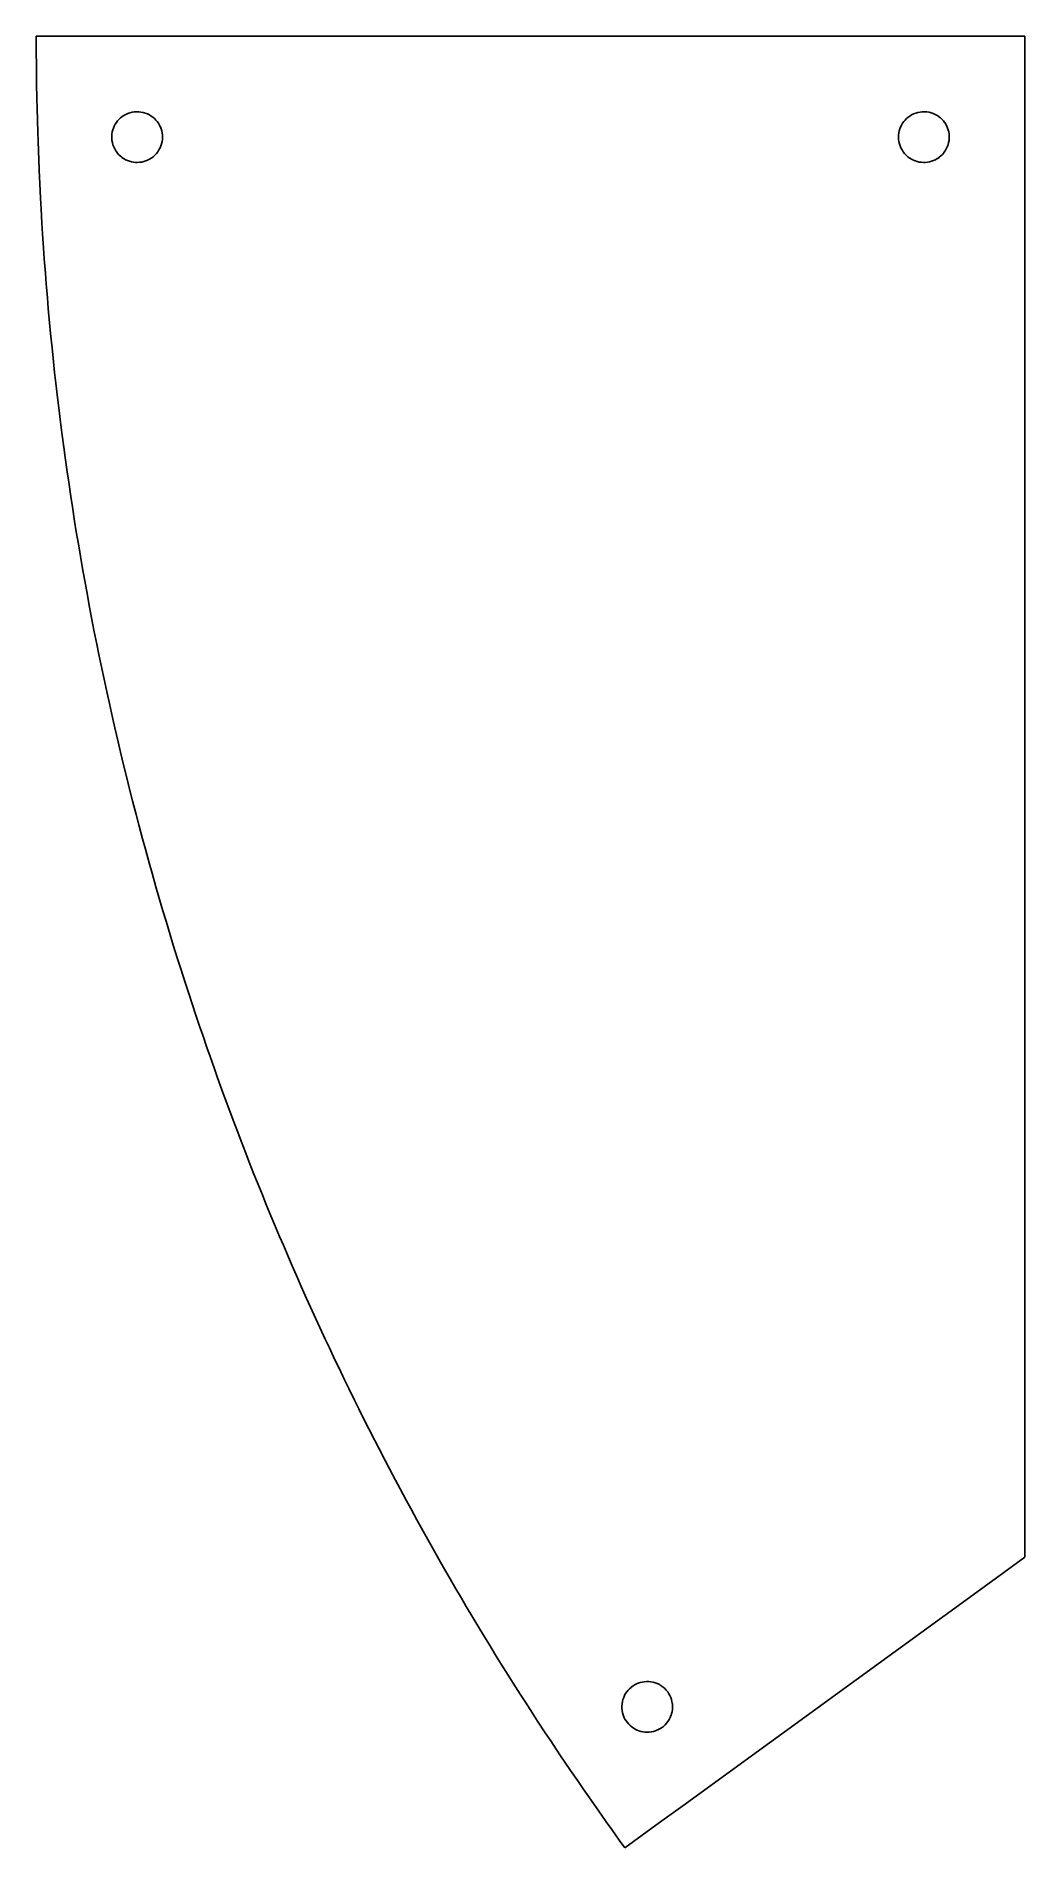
# Model space of a CAD drawing. Header units: millimetres. Extents: x -390 to -195, y 243 to 600.
import ezdxf

# ---------------------------------------------------------------- set-up
doc = ezdxf.new("R2010")
doc.units = ezdxf.units.MM
doc.layers.add('Mesh_cs002', color=7, linetype='CONTINUOUS')

msp = doc.modelspace()

# ---------------------------------------------------------------- linework, layer by layer
at = {"layer": 'Mesh_cs002'}
for p, q in [((-389.997, 598.868, 5.1), (-390, 600.148, 5.1)), ((-390, 600.148, 5.1), (-381.557, 600.148, 5.1)), ((-389.988, 596.368, 5.1), (-389.997, 598.868, 5.1)), ((-381.557, 600.148, 5.1), (-375.89, 600.148, 5.1)), ((-375.89, 600.148, 5.1), (-352.909, 600.148, 5.1)), ((-352.909, 600.148, 5.1), (-336.682, 600.148, 5.1)), ((-336.682, 600.148, 5.1), (-293.61, 600.148, 5.1)), ((-293.61, 600.148, 5.1), (-209.11, 600.148, 5.1)), ((-209.11, 600.148, 5.1), (-203.443, 600.148, 5.1)), ((-203.443, 600.148, 5.1), (-195, 600.148, 5.1)), ((-195, 600.148, 5.1), (-195, 591.705, 5.1)), ((-389.978, 595.088, 5.1), (-389.988, 596.368, 5.1)), ((-389.952, 592.585, 5.1), (-389.978, 595.088, 5.1)), ((-389.926, 590.699, 5.1), (-389.952, 592.585, 5.1)), ((-389.87, 587.935, 5.1), (-389.926, 590.699, 5.1)), ((-195, 591.705, 5.1), (-195, 580.915, 5.1)), ((-389.83, 585.799, 5.1), (-389.87, 587.935, 5.1)), ((-389.774, 583.664, 5.1), (-389.83, 585.799, 5.1)), ((-389.703, 581.145, 5.1), (-389.774, 583.664, 5.1)), ((-374.416, 582.772, 5.1), (-374.607, 582.413, 5.1)), ((-374.196, 583.115, 5.1), (-374.416, 582.772, 5.1)), ((-373.949, 583.439, 5.1), (-374.196, 583.115, 5.1)), ((-373.675, 583.744, 5.1), (-373.949, 583.439, 5.1)), ((-373.376, 584.025, 5.1), (-373.675, 583.744, 5.1)), ((-373.055, 584.281, 5.1), (-373.376, 584.025, 5.1)), ((-372.722, 584.506, 5.1), (-373.055, 584.281, 5.1)), ((-372.339, 584.719, 5.1), (-372.722, 584.506, 5.1)), ((-371.94, 584.897, 5.1), (-372.339, 584.719, 5.1)), ((-371.525, 585.041, 5.1), (-371.94, 584.897, 5.1)), ((-371.099, 585.147, 5.1), (-371.525, 585.041, 5.1)), ((-370.664, 585.216, 5.1), (-371.099, 585.147, 5.1)), ((-370.224, 585.247, 5.1), (-370.664, 585.216, 5.1)), ((-369.782, 585.238, 5.1), (-370.224, 585.247, 5.1)), ((-369.341, 585.19, 5.1), (-369.782, 585.238, 5.1)), ((-368.906, 585.104, 5.1), (-369.341, 585.19, 5.1)), ((-368.479, 584.978, 5.1), (-368.906, 585.104, 5.1)), ((-368.064, 584.815, 5.1), (-368.479, 584.978, 5.1)), ((-367.675, 584.62, 5.1), (-368.064, 584.815, 5.1)), ((-367.657, 584.611, 5.1), (-367.675, 584.62, 5.1)), ((-367.322, 584.406, 5.1), (-367.657, 584.611, 5.1)), ((-367.314, 584.4, 5.1), (-367.322, 584.406, 5.1)), ((-366.989, 584.162, 5.1), (-367.314, 584.4, 5.1)), ((-366.683, 583.898, 5.1), (-366.989, 584.162, 5.1)), ((-366.405, 583.617, 5.1), (-366.683, 583.898, 5.1)), ((-366.399, 583.609, 5.1), (-366.405, 583.617, 5.1)), ((-366.145, 583.307, 5.1), (-366.399, 583.609, 5.1)), ((-366.139, 583.298, 5.1), (-366.145, 583.307, 5.1)), ((-365.909, 582.976, 5.1), (-366.139, 583.298, 5.1)), ((-365.904, 582.967, 5.1), (-365.909, 582.976, 5.1)), ((-365.702, 582.626, 5.1), (-365.904, 582.967, 5.1)), ((-365.697, 582.617, 5.1), (-365.702, 582.626, 5.1)), ((-365.522, 582.26, 5.1), (-365.697, 582.617, 5.1)), ((-219.478, 582.26, 5.1), (-219.303, 582.617, 5.1)), ((-219.303, 582.617, 5.1), (-219.299, 582.626, 5.1)), ((-219.299, 582.626, 5.1), (-219.096, 582.967, 5.1)), ((-219.096, 582.967, 5.1), (-219.091, 582.976, 5.1)), ((-219.091, 582.976, 5.1), (-218.861, 583.298, 5.1)), ((-218.861, 583.298, 5.1), (-218.855, 583.307, 5.1)), ((-218.855, 583.307, 5.1), (-218.601, 583.609, 5.1)), ((-218.601, 583.609, 5.1), (-218.595, 583.617, 5.1)), ((-218.595, 583.617, 5.1), (-218.317, 583.898, 5.1)), ((-218.317, 583.898, 5.1), (-218.31, 583.905, 5.1)), ((-218.31, 583.905, 5.1), (-218.011, 584.162, 5.1)), ((-218.011, 584.162, 5.1), (-218.004, 584.168, 5.1)), ((-218.004, 584.168, 5.1), (-217.686, 584.4, 5.1)), ((-217.686, 584.4, 5.1), (-217.678, 584.406, 5.1)), ((-217.678, 584.406, 5.1), (-217.343, 584.611, 5.1)), ((-217.343, 584.611, 5.1), (-217.334, 584.616, 5.1)), ((-217.334, 584.616, 5.1), (-217.325, 584.62, 5.1)), ((-217.325, 584.62, 5.1), (-216.936, 584.815, 5.1)), ((-216.936, 584.815, 5.1), (-216.925, 584.819, 5.1)), ((-216.925, 584.819, 5.1), (-216.521, 584.978, 5.1)), ((-216.521, 584.978, 5.1), (-216.51, 584.981, 5.1)), ((-216.51, 584.981, 5.1), (-216.094, 585.104, 5.1)), ((-216.094, 585.104, 5.1), (-216.083, 585.106, 5.1)), ((-216.083, 585.106, 5.1), (-215.659, 585.19, 5.1)), ((-215.659, 585.19, 5.1), (-215.648, 585.192, 5.1)), ((-215.648, 585.192, 5.1), (-215.218, 585.238, 5.1)), ((-215.218, 585.238, 5.1), (-215.207, 585.238, 5.1)), ((-215.207, 585.238, 5.1), (-214.776, 585.247, 5.1)), ((-214.776, 585.247, 5.1), (-214.765, 585.246, 5.1)), ((-214.765, 585.246, 5.1), (-214.336, 585.216, 5.1)), ((-214.336, 585.216, 5.1), (-214.325, 585.215, 5.1)), ((-214.325, 585.215, 5.1), (-213.901, 585.147, 5.1)), ((-213.901, 585.147, 5.1), (-213.89, 585.145, 5.1)), ((-213.89, 585.145, 5.1), (-213.475, 585.041, 5.1)), ((-213.475, 585.041, 5.1), (-213.464, 585.037, 5.1)), ((-213.464, 585.037, 5.1), (-213.06, 584.897, 5.1)), ((-213.06, 584.897, 5.1), (-213.05, 584.893, 5.1)), ((-213.05, 584.893, 5.1), (-212.661, 584.719, 5.1)), ((-212.661, 584.719, 5.1), (-212.651, 584.714, 5.1)), ((-212.651, 584.714, 5.1), (-212.278, 584.506, 5.1)), ((-212.278, 584.506, 5.1), (-211.945, 584.281, 5.1)), ((-211.945, 584.281, 5.1), (-211.936, 584.275, 5.1)), ((-211.936, 584.275, 5.1), (-211.624, 584.025, 5.1)), ((-211.624, 584.025, 5.1), (-211.615, 584.018, 5.1)), ((-211.615, 584.018, 5.1), (-211.325, 583.744, 5.1)), ((-211.325, 583.744, 5.1), (-211.317, 583.736, 5.1)), ((-211.317, 583.736, 5.1), (-211.051, 583.439, 5.1)), ((-211.051, 583.439, 5.1), (-211.044, 583.432, 5.1)), ((-211.044, 583.432, 5.1), (-210.804, 583.115, 5.1)), ((-210.804, 583.115, 5.1), (-210.798, 583.107, 5.1)), ((-210.798, 583.107, 5.1), (-210.584, 582.772, 5.1)), ((-210.584, 582.772, 5.1), (-210.578, 582.763, 5.1)), ((-210.578, 582.763, 5.1), (-210.393, 582.413, 5.1)), ((-389.649, 579.571, 5.1), (-389.703, 581.145, 5.1)), ((-389.575, 577.437, 5.1), (-389.649, 579.571, 5.1)), ((-375.095, 580.463, 5.1), (-375.096, 580.061, 5.1)), ((-375.096, 580.061, 5.1), (-375.096, 580.05, 5.1)), ((-375.096, 580.05, 5.1), (-375.06, 579.617, 5.1)), ((-375.063, 580.855, 5.1), (-375.095, 580.463, 5.1)), ((-375.062, 580.865, 5.1), (-375.063, 580.855, 5.1)), ((-374.996, 581.264, 5.1), (-375.062, 580.865, 5.1)), ((-375.06, 579.617, 5.1), (-375.059, 579.607, 5.1)), ((-375.059, 579.607, 5.1), (-374.984, 579.179, 5.1)), ((-374.897, 581.656, 5.1), (-374.996, 581.264, 5.1)), ((-374.984, 579.179, 5.1), (-374.982, 579.169, 5.1)), ((-374.982, 579.169, 5.1), (-374.979, 579.159, 5.1)), ((-374.979, 579.159, 5.1), (-374.867, 578.74, 5.1)), ((-374.772, 582.03, 5.1), (-374.897, 581.656, 5.1)), ((-374.768, 582.04, 5.1), (-374.772, 582.03, 5.1)), ((-374.612, 582.404, 5.1), (-374.768, 582.04, 5.1)), ((-374.607, 582.413, 5.1), (-374.612, 582.404, 5.1)), ((-365.519, 582.25, 5.1), (-365.522, 582.26, 5.1)), ((-365.374, 581.88, 5.1), (-365.519, 582.25, 5.1)), ((-365.371, 581.87, 5.1), (-365.374, 581.88, 5.1)), ((-365.256, 581.488, 5.1), (-365.371, 581.87, 5.1)), ((-365.276, 578.934, 5.1), (-365.181, 579.352, 5.1)), ((-365.254, 581.478, 5.1), (-365.256, 581.488, 5.1)), ((-365.171, 581.087, 5.1), (-365.254, 581.478, 5.1)), ((-365.181, 579.352, 5.1), (-365.179, 579.362, 5.1)), ((-365.179, 579.362, 5.1), (-365.122, 579.784, 5.1)), ((-365.169, 581.076, 5.1), (-365.171, 581.087, 5.1)), ((-365.117, 580.66, 5.1), (-365.169, 581.076, 5.1)), ((-365.122, 579.784, 5.1), (-365.121, 579.795, 5.1)), ((-365.121, 579.795, 5.1), (-365.105, 580.019, 5.1)), ((-365.117, 580.649, 5.1), (-365.117, 580.66, 5.1)), ((-365.1, 580.248, 5.1), (-365.117, 580.649, 5.1)), ((-365.105, 580.029, 5.1), (-365.1, 580.248, 5.1)), ((-365.105, 580.019, 5.1), (-365.105, 580.029, 5.1)), ((-219.9, 580.248, 5.1), (-219.883, 580.649, 5.1)), ((-219.895, 580.029, 5.1), (-219.9, 580.248, 5.1)), ((-219.895, 580.019, 5.1), (-219.895, 580.029, 5.1)), ((-219.879, 579.795, 5.1), (-219.895, 580.019, 5.1)), ((-219.883, 580.66, 5.1), (-219.831, 581.076, 5.1)), ((-219.883, 580.649, 5.1), (-219.883, 580.66, 5.1)), ((-219.878, 579.784, 5.1), (-219.879, 579.795, 5.1)), ((-219.821, 579.362, 5.1), (-219.878, 579.784, 5.1)), ((-219.831, 581.076, 5.1), (-219.829, 581.087, 5.1)), ((-219.829, 581.087, 5.1), (-219.746, 581.478, 5.1)), ((-219.819, 579.352, 5.1), (-219.821, 579.362, 5.1)), ((-219.724, 578.934, 5.1), (-219.819, 579.352, 5.1)), ((-219.746, 581.478, 5.1), (-219.744, 581.488, 5.1)), ((-219.744, 581.488, 5.1), (-219.629, 581.87, 5.1)), ((-219.629, 581.87, 5.1), (-219.626, 581.88, 5.1)), ((-219.626, 581.88, 5.1), (-219.481, 582.25, 5.1)), ((-219.481, 582.25, 5.1), (-219.478, 582.26, 5.1)), ((-210.393, 582.413, 5.1), (-210.388, 582.404, 5.1)), ((-210.388, 582.404, 5.1), (-210.232, 582.04, 5.1)), ((-210.232, 582.04, 5.1), (-210.228, 582.03, 5.1)), ((-210.228, 582.03, 5.1), (-210.103, 581.656, 5.1)), ((-210.02, 579.159, 5.1), (-210.133, 578.74, 5.1)), ((-210.103, 581.656, 5.1), (-210.099, 581.646, 5.1)), ((-210.099, 581.646, 5.1), (-210.004, 581.264, 5.1)), ((-210.018, 579.169, 5.1), (-210.02, 579.159, 5.1)), ((-210.016, 579.179, 5.1), (-210.018, 579.169, 5.1)), ((-209.941, 579.607, 5.1), (-210.016, 579.179, 5.1)), ((-210.004, 581.264, 5.1), (-210.002, 581.254, 5.1)), ((-210.002, 581.254, 5.1), (-209.938, 580.865, 5.1)), ((-209.94, 579.617, 5.1), (-209.941, 579.607, 5.1)), ((-209.904, 580.05, 5.1), (-209.94, 579.617, 5.1)), ((-209.938, 580.865, 5.1), (-209.937, 580.855, 5.1)), ((-209.937, 580.855, 5.1), (-209.905, 580.463, 5.1)), ((-209.905, 580.463, 5.1), (-209.904, 580.453, 5.1)), ((-209.904, 580.453, 5.1), (-209.904, 580.061, 5.1)), ((-195, 580.915, 5.1), (-195, 575.248, 5.1)), ((-389.514, 575.863, 5.1), (-389.575, 577.437, 5.1)), ((-389.423, 573.729, 5.1), (-389.514, 575.863, 5.1)), ((-374.867, 578.74, 5.1), (-374.864, 578.731, 5.1)), ((-374.864, 578.731, 5.1), (-374.715, 578.325, 5.1)), ((-374.715, 578.325, 5.1), (-374.711, 578.315, 5.1)), ((-374.711, 578.315, 5.1), (-374.527, 577.924, 5.1)), ((-374.527, 577.924, 5.1), (-374.521, 577.914, 5.1)), ((-374.521, 577.914, 5.1), (-374.304, 577.542, 5.1)), ((-374.304, 577.542, 5.1), (-374.298, 577.533, 5.1)), ((-374.298, 577.533, 5.1), (-374.049, 577.182, 5.1)), ((-374.049, 577.182, 5.1), (-374.042, 577.173, 5.1)), ((-374.042, 577.173, 5.1), (-373.764, 576.847, 5.1)), ((-373.764, 576.847, 5.1), (-373.757, 576.839, 5.1)), ((-373.757, 576.839, 5.1), (-373.452, 576.538, 5.1)), ((-373.452, 576.538, 5.1), (-373.443, 576.531, 5.1)), ((-373.443, 576.531, 5.1), (-373.114, 576.259, 5.1)), ((-373.114, 576.259, 5.1), (-373.105, 576.253, 5.1)), ((-373.105, 576.253, 5.1), (-372.754, 576.011, 5.1)), ((-372.754, 576.011, 5.1), (-372.745, 576.005, 5.1)), ((-372.745, 576.005, 5.1), (-372.368, 575.792, 5.1)), ((-372.368, 575.792, 5.1), (-372.358, 575.788, 5.1)), ((-372.358, 575.788, 5.1), (-371.994, 575.621, 5.1)), ((-371.994, 575.621, 5.1), (-371.617, 575.484, 5.1)), ((-371.617, 575.484, 5.1), (-371.607, 575.481, 5.1)), ((-371.607, 575.481, 5.1), (-371.222, 575.376, 5.1)), ((-369.186, 575.333, 5.1), (-368.801, 575.42, 5.1)), ((-368.801, 575.42, 5.1), (-368.79, 575.423, 5.1)), ((-368.79, 575.423, 5.1), (-368.414, 575.541, 5.1)), ((-368.414, 575.541, 5.1), (-368.404, 575.545, 5.1)), ((-368.404, 575.545, 5.1), (-368.039, 575.693, 5.1)), ((-368.039, 575.693, 5.1), (-368.029, 575.698, 5.1)), ((-368.029, 575.698, 5.1), (-367.678, 575.874, 5.1)), ((-367.678, 575.874, 5.1), (-367.668, 575.88, 5.1)), ((-367.668, 575.88, 5.1), (-367.297, 576.108, 5.1)), ((-367.297, 576.108, 5.1), (-367.288, 576.114, 5.1)), ((-367.288, 576.114, 5.1), (-366.939, 576.374, 5.1)), ((-366.939, 576.374, 5.1), (-366.931, 576.381, 5.1)), ((-366.931, 576.381, 5.1), (-366.607, 576.671, 5.1)), ((-366.607, 576.671, 5.1), (-366.6, 576.678, 5.1)), ((-366.6, 576.678, 5.1), (-366.304, 576.994, 5.1)), ((-366.304, 576.994, 5.1), (-366.298, 577.002, 5.1)), ((-366.298, 577.002, 5.1), (-366.031, 577.342, 5.1)), ((-366.031, 577.342, 5.1), (-366.026, 577.35, 5.1)), ((-366.026, 577.35, 5.1), (-365.791, 577.713, 5.1)), ((-365.791, 577.713, 5.1), (-365.786, 577.721, 5.1)), ((-365.786, 577.721, 5.1), (-365.584, 578.102, 5.1)), ((-365.584, 578.102, 5.1), (-365.58, 578.111, 5.1)), ((-365.58, 578.111, 5.1), (-365.413, 578.507, 5.1)), ((-365.413, 578.507, 5.1), (-365.41, 578.516, 5.1)), ((-365.41, 578.516, 5.1), (-365.279, 578.924, 5.1)), ((-365.279, 578.924, 5.1), (-365.276, 578.934, 5.1)), ((-219.721, 578.924, 5.1), (-219.724, 578.934, 5.1)), ((-219.59, 578.516, 5.1), (-219.721, 578.924, 5.1)), ((-219.587, 578.507, 5.1), (-219.59, 578.516, 5.1)), ((-219.42, 578.111, 5.1), (-219.587, 578.507, 5.1)), ((-219.416, 578.102, 5.1), (-219.42, 578.111, 5.1)), ((-219.214, 577.721, 5.1), (-219.416, 578.102, 5.1)), ((-219.209, 577.713, 5.1), (-219.214, 577.721, 5.1)), ((-218.975, 577.35, 5.1), (-219.209, 577.713, 5.1)), ((-218.969, 577.342, 5.1), (-218.975, 577.35, 5.1)), ((-218.702, 577.002, 5.1), (-218.969, 577.342, 5.1)), ((-218.696, 576.994, 5.1), (-218.702, 577.002, 5.1)), ((-218.4, 576.678, 5.1), (-218.696, 576.994, 5.1)), ((-218.393, 576.671, 5.1), (-218.4, 576.678, 5.1)), ((-218.069, 576.381, 5.1), (-218.393, 576.671, 5.1)), ((-218.061, 576.374, 5.1), (-218.069, 576.381, 5.1)), ((-217.712, 576.114, 5.1), (-218.061, 576.374, 5.1)), ((-217.703, 576.108, 5.1), (-217.712, 576.114, 5.1)), ((-217.332, 575.88, 5.1), (-217.703, 576.108, 5.1)), ((-217.322, 575.874, 5.1), (-217.332, 575.88, 5.1)), ((-216.971, 575.698, 5.1), (-217.322, 575.874, 5.1)), ((-216.961, 575.693, 5.1), (-216.971, 575.698, 5.1)), ((-216.596, 575.545, 5.1), (-216.961, 575.693, 5.1)), ((-216.586, 575.541, 5.1), (-216.596, 575.545, 5.1)), ((-216.21, 575.423, 5.1), (-216.586, 575.541, 5.1)), ((-216.199, 575.42, 5.1), (-216.21, 575.423, 5.1)), ((-215.814, 575.333, 5.1), (-216.199, 575.42, 5.1)), ((-213.393, 575.481, 5.1), (-213.778, 575.376, 5.1)), ((-213.383, 575.484, 5.1), (-213.393, 575.481, 5.1)), ((-213.007, 575.621, 5.1), (-213.383, 575.484, 5.1)), ((-212.642, 575.788, 5.1), (-213.007, 575.621, 5.1)), ((-212.632, 575.792, 5.1), (-212.642, 575.788, 5.1)), ((-212.255, 576.005, 5.1), (-212.632, 575.792, 5.1)), ((-212.246, 576.011, 5.1), (-212.255, 576.005, 5.1)), ((-211.895, 576.253, 5.1), (-212.246, 576.011, 5.1)), ((-211.886, 576.259, 5.1), (-211.895, 576.253, 5.1)), ((-211.557, 576.531, 5.1), (-211.886, 576.259, 5.1)), ((-211.548, 576.538, 5.1), (-211.557, 576.531, 5.1)), ((-211.243, 576.839, 5.1), (-211.548, 576.538, 5.1)), ((-211.236, 576.847, 5.1), (-211.243, 576.839, 5.1)), ((-210.958, 577.173, 5.1), (-211.236, 576.847, 5.1)), ((-210.951, 577.182, 5.1), (-210.958, 577.173, 5.1)), ((-210.702, 577.533, 5.1), (-210.951, 577.182, 5.1)), ((-210.696, 577.542, 5.1), (-210.702, 577.533, 5.1)), ((-210.479, 577.914, 5.1), (-210.696, 577.542, 5.1)), ((-210.473, 577.924, 5.1), (-210.479, 577.914, 5.1)), ((-210.289, 578.315, 5.1), (-210.473, 577.924, 5.1)), ((-210.285, 578.325, 5.1), (-210.289, 578.315, 5.1)), ((-210.136, 578.731, 5.1), (-210.285, 578.325, 5.1)), ((-210.133, 578.74, 5.1), (-210.136, 578.731, 5.1)), ((-389.301, 571.006, 5.1), (-389.423, 573.729, 5.1)), ((-371.222, 575.376, 5.1), (-371.211, 575.373, 5.1)), ((-371.211, 575.373, 5.1), (-370.82, 575.301, 5.1)), ((-370.82, 575.301, 5.1), (-370.809, 575.299, 5.1)), ((-370.809, 575.299, 5.1), (-370.413, 575.258, 5.1)), ((-370.413, 575.258, 5.1), (-370.405, 575.258, 5.1)), ((-370.405, 575.258, 5.1), (-370.397, 575.257, 5.1)), ((-370.397, 575.257, 5.1), (-370.001, 575.249, 5.1)), ((-370.001, 575.249, 5.1), (-369.992, 575.25, 5.1)), ((-369.992, 575.25, 5.1), (-369.597, 575.274, 5.1)), ((-369.597, 575.274, 5.1), (-369.588, 575.275, 5.1)), ((-369.588, 575.275, 5.1), (-369.197, 575.331, 5.1)), ((-369.197, 575.331, 5.1), (-369.186, 575.333, 5.1)), ((-215.803, 575.331, 5.1), (-215.814, 575.333, 5.1)), ((-215.412, 575.275, 5.1), (-215.803, 575.331, 5.1)), ((-215.403, 575.274, 5.1), (-215.412, 575.275, 5.1)), ((-215.008, 575.25, 5.1), (-215.403, 575.274, 5.1)), ((-214.999, 575.249, 5.1), (-215.008, 575.25, 5.1)), ((-214.603, 575.257, 5.1), (-214.999, 575.249, 5.1)), ((-214.595, 575.258, 5.1), (-214.603, 575.257, 5.1)), ((-214.587, 575.258, 5.1), (-214.595, 575.258, 5.1)), ((-214.191, 575.299, 5.1), (-214.587, 575.258, 5.1)), ((-214.18, 575.301, 5.1), (-214.191, 575.299, 5.1)), ((-213.789, 575.373, 5.1), (-214.18, 575.301, 5.1)), ((-213.778, 575.376, 5.1), (-213.789, 575.373, 5.1)), ((-195, 575.248, 5.1), (-195, 461.97, 5.1)), ((-389.157, 568.175, 5.1), (-389.301, 571.006, 5.1)), ((-389.044, 566.083, 5.1), (-389.157, 568.175, 5.1)), ((-388.878, 563.254, 5.1), (-389.044, 566.083, 5.1)), ((-388.748, 561.163, 5.1), (-388.878, 563.254, 5.1)), ((-388.559, 558.335, 5.1), (-388.748, 561.163, 5.1)), ((-388.412, 556.245, 5.1), (-388.559, 558.335, 5.1)), ((-388.2, 553.419, 5.1), (-388.412, 556.245, 5.1)), ((-388.036, 551.331, 5.1), (-388.2, 553.419, 5.1)), ((-387.801, 548.506, 5.1), (-388.036, 551.331, 5.1)), ((-387.621, 546.419, 5.1), (-387.801, 548.506, 5.1)), ((-387.362, 543.596, 5.1), (-387.621, 546.419, 5.1)), ((-387.165, 541.511, 5.1), (-387.362, 543.596, 5.1)), ((-386.884, 538.69, 5.1), (-387.165, 541.511, 5.1)), ((-386.67, 536.606, 5.1), (-386.884, 538.69, 5.1)), ((-386.366, 533.788, 5.1), (-386.67, 536.606, 5.1)), ((-386.135, 531.706, 5.1), (-386.366, 533.788, 5.1)), ((-385.808, 528.89, 5.1), (-386.135, 531.706, 5.1)), ((-385.56, 526.81, 5.1), (-385.808, 528.89, 5.1)), ((-385.21, 523.997, 5.1), (-385.56, 526.81, 5.1)), ((-384.946, 521.918, 5.1), (-385.21, 523.997, 5.1)), ((-384.573, 519.108, 5.1), (-384.946, 521.918, 5.1)), ((-384.292, 517.032, 5.1), (-384.573, 519.108, 5.1)), ((-383.896, 514.225, 5.1), (-384.292, 517.032, 5.1)), ((-383.598, 512.151, 5.1), (-383.896, 514.225, 5.1)), ((-383.18, 509.348, 5.1), (-383.598, 512.151, 5.1)), ((-382.865, 507.276, 5.1), (-383.18, 509.348, 5.1)), ((-382.424, 504.476, 5.1), (-382.865, 507.276, 5.1)), ((-382.092, 502.407, 5.1), (-382.424, 504.476, 5.1)), ((-381.628, 499.611, 5.1), (-382.092, 502.407, 5.1)), ((-381.28, 497.544, 5.1), (-381.628, 499.611, 5.1)), ((-380.793, 494.752, 5.1), (-381.28, 497.544, 5.1)), ((-380.428, 492.688, 5.1), (-380.793, 494.752, 5.1)), ((-379.919, 489.9, 5.1), (-380.428, 492.688, 5.1)), ((-379.537, 487.839, 5.1), (-379.919, 489.9, 5.1)), ((-379.005, 485.055, 5.1), (-379.537, 487.839, 5.1)), ((-378.607, 482.998, 5.1), (-379.005, 485.055, 5.1)), ((-378.052, 480.217, 5.1), (-378.607, 482.998, 5.1)), ((-377.637, 478.163, 5.1), (-378.052, 480.217, 5.1)), ((-377.06, 475.388, 5.1), (-377.637, 478.163, 5.1)), ((-376.628, 473.337, 5.1), (-377.06, 475.388, 5.1)), ((-376.029, 470.566, 5.1), (-376.628, 473.337, 5.1)), ((-375.58, 468.519, 5.1), (-376.029, 470.566, 5.1)), ((-374.959, 465.753, 5.1), (-375.58, 468.519, 5.1)), ((-374.493, 463.71, 5.1), (-374.959, 465.753, 5.1)), ((-373.849, 460.949, 5.1), (-374.493, 463.71, 5.1)), ((-195, 461.97, 5.1), (-195, 314.376, 5.1)), ((-373.367, 458.909, 5.1), (-373.849, 460.949, 5.1)), ((-372.701, 456.154, 5.1), (-373.367, 458.909, 5.1)), ((-372.203, 454.118, 5.1), (-372.701, 456.154, 5.1)), ((-371.514, 451.368, 5.1), (-372.203, 454.118, 5.1)), ((-370.999, 449.336, 5.1), (-371.514, 451.368, 5.1)), ((-370.288, 446.592, 5.1), (-370.999, 449.336, 5.1)), ((-369.756, 444.564, 5.1), (-370.288, 446.592, 5.1)), ((-369.023, 441.826, 5.1), (-369.756, 444.564, 5.1)), ((-368.475, 439.803, 5.1), (-369.023, 441.826, 5.1)), ((-367.72, 437.07, 5.1), (-368.475, 439.803, 5.1)), ((-367.156, 435.051, 5.1), (-367.72, 437.07, 5.1)), ((-366.378, 432.325, 5.1), (-367.156, 435.051, 5.1)), ((-365.797, 430.311, 5.1), (-366.378, 432.325, 5.1)), ((-364.998, 427.591, 5.1), (-365.797, 430.311, 5.1)), ((-364.401, 425.582, 5.1), (-364.998, 427.591, 5.1)), ((-363.579, 422.868, 5.1), (-364.401, 425.582, 5.1)), ((-362.966, 420.864, 5.1), (-363.579, 422.868, 5.1)), ((-362.122, 418.156, 5.1), (-362.966, 420.864, 5.1)), ((-361.492, 416.157, 5.1), (-362.122, 418.156, 5.1)), ((-360.627, 413.457, 5.1), (-361.492, 416.157, 5.1)), ((-359.981, 411.463, 5.1), (-360.627, 413.457, 5.1)), ((-359.183, 409.039, 5.1), (-359.981, 411.463, 5.1)), ((-358.588, 407.249, 5.1), (-359.183, 409.039, 5.1)), ((-357.773, 404.83, 5.1), (-358.588, 407.249, 5.1)), ((-357.165, 403.045, 5.1), (-357.773, 404.83, 5.1)), ((-356.332, 400.632, 5.1), (-357.165, 403.045, 5.1)), ((-355.711, 398.851, 5.1), (-356.332, 400.632, 5.1)), ((-354.86, 396.445, 5.1), (-355.711, 398.851, 5.1)), ((-354.226, 394.668, 5.1), (-354.86, 396.445, 5.1)), ((-353.357, 392.268, 5.1), (-354.226, 394.668, 5.1)), ((-352.71, 390.496, 5.1), (-353.357, 392.268, 5.1)), ((-351.825, 388.102, 5.1), (-352.71, 390.496, 5.1)), ((-351.165, 386.335, 5.1), (-351.825, 388.102, 5.1)), ((-350.261, 383.948, 5.1), (-351.165, 386.335, 5.1)), ((-349.589, 382.185, 5.1), (-350.261, 383.948, 5.1)), ((-348.668, 379.805, 5.1), (-349.589, 382.185, 5.1)), ((-347.982, 378.047, 5.1), (-348.668, 379.805, 5.1)), ((-347.044, 375.674, 5.1), (-347.982, 378.047, 5.1)), ((-346.346, 373.921, 5.1), (-347.044, 375.674, 5.1)), ((-345.39, 371.554, 5.1), (-346.346, 373.921, 5.1)), ((-344.679, 369.807, 5.1), (-345.39, 371.554, 5.1)), ((-343.706, 367.447, 5.1), (-344.679, 369.807, 5.1)), ((-342.982, 365.705, 5.1), (-343.706, 367.447, 5.1)), ((-341.992, 363.352, 5.1), (-342.982, 365.705, 5.1)), ((-341.256, 361.615, 5.1), (-341.992, 363.352, 5.1)), ((-340.249, 359.27, 5.1), (-341.256, 361.615, 5.1)), ((-339.499, 357.538, 5.1), (-340.249, 359.27, 5.1)), ((-338.475, 355.2, 5.1), (-339.499, 357.538, 5.1)), ((-337.713, 353.474, 5.1), (-338.475, 355.2, 5.1)), ((-336.672, 351.144, 5.1), (-337.713, 353.474, 5.1)), ((-335.897, 349.423, 5.1), (-336.672, 351.144, 5.1)), ((-334.839, 347.101, 5.1), (-335.897, 349.423, 5.1)), ((-334.052, 345.386, 5.1), (-334.839, 347.101, 5.1)), ((-332.977, 343.071, 5.1), (-334.052, 345.386, 5.1)), ((-332.177, 341.362, 5.1), (-332.977, 343.071, 5.1)), ((-331.085, 339.054, 5.1), (-332.177, 341.362, 5.1)), ((-330.273, 337.351, 5.1), (-331.085, 339.054, 5.1)), ((-329.164, 335.052, 5.1), (-330.273, 337.351, 5.1)), ((-328.339, 333.355, 5.1), (-329.164, 335.052, 5.1)), ((-327.214, 331.064, 5.1), (-328.339, 333.355, 5.1)), ((-326.377, 329.373, 5.1), (-327.214, 331.064, 5.1)), ((-325.234, 327.09, 5.1), (-326.377, 329.373, 5.1)), ((-324.385, 325.405, 5.1), (-325.234, 327.09, 5.1)), ((-323.226, 323.13, 5.1), (-324.385, 325.405, 5.1)), ((-322.364, 321.452, 5.1), (-323.226, 323.13, 5.1)), ((-321.189, 319.186, 5.1), (-322.364, 321.452, 5.1)), ((-320.315, 317.513, 5.1), (-321.189, 319.186, 5.1)), ((-319.123, 315.256, 5.1), (-320.315, 317.513, 5.1)), ((-318.237, 313.59, 5.1), (-319.123, 315.256, 5.1)), ((-317.028, 311.341, 5.1), (-318.237, 313.59, 5.1)), ((-316.13, 309.682, 5.1), (-317.028, 311.341, 5.1)), ((-195, 314.376, 5.1), (-195, 300.074, 5.1)), ((-314.905, 307.442, 5.1), (-316.13, 309.682, 5.1)), ((-313.995, 305.789, 5.1), (-314.905, 307.442, 5.1)), ((-312.753, 303.558, 5.1), (-313.995, 305.789, 5.1)), ((-311.831, 301.912, 5.1), (-312.753, 303.558, 5.1)), ((-310.573, 299.69, 5.1), (-311.831, 301.912, 5.1)), ((-309.639, 298.05, 5.1), (-310.573, 299.69, 5.1)), ((-308.365, 295.838, 5.1), (-309.639, 298.05, 5.1)), ((-195, 300.074, 5.1), (-201.564, 295.305, 5.1)), ((-307.419, 294.205, 5.1), (-308.365, 295.838, 5.1)), ((-306.129, 292.002, 5.1), (-307.419, 294.205, 5.1)), ((-201.564, 295.305, 5.1), (-228.283, 275.893, 5.1)), ((-305.17, 290.376, 5.1), (-306.129, 292.002, 5.1)), ((-303.864, 288.182, 5.1), (-305.17, 290.376, 5.1)), ((-302.894, 286.564, 5.1), (-303.864, 288.182, 5.1)), ((-301.572, 284.38, 5.1), (-302.894, 286.564, 5.1)), ((-300.59, 282.768, 5.1), (-301.572, 284.38, 5.1)), ((-299.252, 280.593, 5.1), (-300.59, 282.768, 5.1)), ((-298.259, 278.989, 5.1), (-299.252, 280.593, 5.1)), ((-296.905, 276.824, 5.1), (-298.259, 278.989, 5.1)), ((-295.899, 275.227, 5.1), (-296.905, 276.824, 5.1)), ((-294.53, 273.072, 5.1), (-295.899, 275.227, 5.1)), ((-271.626, 275.076, 5.1), (-271.264, 275.231, 5.1)), ((-271.264, 275.231, 5.1), (-271.253, 275.235, 5.1)), ((-271.253, 275.235, 5.1), (-270.88, 275.361, 5.1)), ((-270.88, 275.361, 5.1), (-270.869, 275.364, 5.1)), ((-270.869, 275.364, 5.1), (-270.487, 275.458, 5.1)), ((-270.487, 275.458, 5.1), (-270.476, 275.46, 5.1)), ((-270.476, 275.46, 5.1), (-270.088, 275.524, 5.1)), ((-270.088, 275.524, 5.1), (-270.077, 275.525, 5.1)), ((-270.077, 275.525, 5.1), (-269.643, 275.559, 5.1)), ((-269.643, 275.559, 5.1), (-269.632, 275.559, 5.1)), ((-269.632, 275.559, 5.1), (-269.197, 275.554, 5.1)), ((-269.197, 275.554, 5.1), (-269.186, 275.553, 5.1)), ((-269.186, 275.553, 5.1), (-268.754, 275.509, 5.1)), ((-268.754, 275.509, 5.1), (-268.744, 275.507, 5.1)), ((-268.744, 275.507, 5.1), (-268.318, 275.425, 5.1)), ((-268.318, 275.425, 5.1), (-268.309, 275.423, 5.1)), ((-268.309, 275.423, 5.1), (-267.893, 275.304, 5.1)), ((-267.893, 275.304, 5.1), (-267.884, 275.301, 5.1)), ((-267.884, 275.301, 5.1), (-267.481, 275.146, 5.1)), ((-228.283, 275.893, 5.1), (-262.464, 251.059, 5.1)), ((-293.513, 271.483, 5.1), (-294.53, 273.072, 5.1)), ((-274.366, 271.604, 5.1), (-274.26, 272.017, 5.1)), ((-274.26, 272.017, 5.1), (-274.256, 272.028, 5.1)), ((-274.256, 272.028, 5.1), (-274.115, 272.43, 5.1)), ((-274.115, 272.43, 5.1), (-274.11, 272.44, 5.1)), ((-274.11, 272.44, 5.1), (-273.931, 272.833, 5.1)), ((-273.931, 272.833, 5.1), (-273.925, 272.843, 5.1)), ((-273.925, 272.843, 5.1), (-273.729, 273.192, 5.1)), ((-273.729, 273.192, 5.1), (-273.504, 273.524, 5.1)), ((-273.504, 273.524, 5.1), (-273.498, 273.533, 5.1)), ((-273.498, 273.533, 5.1), (-273.248, 273.844, 5.1)), ((-273.248, 273.844, 5.1), (-273.241, 273.852, 5.1)), ((-273.241, 273.852, 5.1), (-272.967, 274.141, 5.1)), ((-272.967, 274.141, 5.1), (-272.959, 274.149, 5.1)), ((-272.959, 274.149, 5.1), (-272.663, 274.414, 5.1)), ((-272.663, 274.414, 5.1), (-272.657, 274.42, 5.1)), ((-272.657, 274.42, 5.1), (-272.651, 274.424, 5.1)), ((-272.651, 274.424, 5.1), (-272.335, 274.664, 5.1)), ((-272.335, 274.664, 5.1), (-272.328, 274.669, 5.1)), ((-272.328, 274.669, 5.1), (-271.993, 274.882, 5.1)), ((-271.993, 274.882, 5.1), (-271.986, 274.886, 5.1)), ((-271.986, 274.886, 5.1), (-271.636, 275.071, 5.1)), ((-271.636, 275.071, 5.1), (-271.626, 275.076, 5.1)), ((-267.481, 275.146, 5.1), (-267.472, 275.142, 5.1)), ((-267.472, 275.142, 5.1), (-267.085, 274.952, 5.1)), ((-267.085, 274.952, 5.1), (-267.076, 274.947, 5.1)), ((-267.076, 274.947, 5.1), (-266.709, 274.725, 5.1)), ((-266.709, 274.725, 5.1), (-266.7, 274.72, 5.1)), ((-266.7, 274.72, 5.1), (-266.354, 274.466, 5.1)), ((-266.354, 274.466, 5.1), (-266.346, 274.46, 5.1)), ((-266.346, 274.46, 5.1), (-266.025, 274.178, 5.1)), ((-266.025, 274.178, 5.1), (-266.017, 274.171, 5.1)), ((-266.017, 274.171, 5.1), (-265.722, 273.863, 5.1)), ((-265.722, 273.863, 5.1), (-265.715, 273.855, 5.1)), ((-265.715, 273.855, 5.1), (-265.571, 273.683, 5.1)), ((-265.571, 273.683, 5.1), (-265.564, 273.675, 5.1)), ((-265.564, 273.675, 5.1), (-265.432, 273.5, 5.1)), ((-265.432, 273.5, 5.1), (-265.209, 273.166, 5.1)), ((-265.209, 273.166, 5.1), (-265.203, 273.158, 5.1)), ((-265.203, 273.158, 5.1), (-265.001, 272.79, 5.1)), ((-265.001, 272.79, 5.1), (-264.996, 272.78, 5.1)), ((-264.996, 272.78, 5.1), (-264.833, 272.415, 5.1)), ((-264.833, 272.415, 5.1), (-264.829, 272.406, 5.1)), ((-264.829, 272.406, 5.1), (-264.697, 272.03, 5.1)), ((-264.697, 272.03, 5.1), (-264.694, 272.02, 5.1)), ((-264.694, 272.02, 5.1), (-264.594, 271.635, 5.1)), ((-264.594, 271.635, 5.1), (-264.591, 271.625, 5.1)), ((-264.591, 271.625, 5.1), (-264.522, 271.233, 5.1)), ((-292.127, 269.338, 5.1), (-293.513, 271.483, 5.1)), ((-291.098, 267.754, 5.1), (-292.127, 269.338, 5.1)), ((-274.474, 270.721, 5.1), (-274.473, 270.732, 5.1)), ((-274.469, 270.291, 5.1), (-274.474, 270.721, 5.1)), ((-274.473, 270.732, 5.1), (-274.441, 271.16, 5.1)), ((-274.469, 270.28, 5.1), (-274.469, 270.291, 5.1)), ((-274.426, 269.851, 5.1), (-274.469, 270.28, 5.1)), ((-274.441, 271.16, 5.1), (-274.439, 271.171, 5.1)), ((-274.439, 271.171, 5.1), (-274.369, 271.593, 5.1)), ((-274.424, 269.84, 5.1), (-274.426, 269.851, 5.1)), ((-274.343, 269.416, 5.1), (-274.424, 269.84, 5.1)), ((-274.369, 271.593, 5.1), (-274.366, 271.604, 5.1)), ((-274.341, 269.405, 5.1), (-274.343, 269.416, 5.1)), ((-274.223, 268.989, 5.1), (-274.341, 269.405, 5.1)), ((-274.22, 268.979, 5.1), (-274.223, 268.989, 5.1)), ((-274.064, 268.574, 5.1), (-274.22, 268.979, 5.1)), ((-274.061, 268.565, 5.1), (-274.064, 268.574, 5.1)), ((-274.056, 268.556, 5.1), (-274.061, 268.565, 5.1)), ((-273.865, 268.166, 5.1), (-274.056, 268.556, 5.1)), ((-273.86, 268.157, 5.1), (-273.865, 268.166, 5.1)), ((-273.635, 267.785, 5.1), (-273.86, 268.157, 5.1)), ((-265.151, 268.054, 5.1), (-265.385, 267.688, 5.1)), ((-265.145, 268.063, 5.1), (-265.151, 268.054, 5.1)), ((-264.945, 268.45, 5.1), (-265.145, 268.063, 5.1)), ((-264.94, 268.459, 5.1), (-264.945, 268.45, 5.1)), ((-264.936, 268.468, 5.1), (-264.94, 268.459, 5.1)), ((-264.786, 268.831, 5.1), (-264.936, 268.468, 5.1)), ((-264.783, 268.84, 5.1), (-264.786, 268.831, 5.1)), ((-264.661, 269.214, 5.1), (-264.783, 268.84, 5.1)), ((-264.659, 269.224, 5.1), (-264.661, 269.214, 5.1)), ((-264.568, 269.608, 5.1), (-264.659, 269.224, 5.1)), ((-264.567, 269.618, 5.1), (-264.568, 269.608, 5.1)), ((-264.507, 270.008, 5.1), (-264.567, 269.618, 5.1)), ((-264.522, 271.233, 5.1), (-264.521, 271.223, 5.1)), ((-264.521, 271.223, 5.1), (-264.484, 270.828, 5.1)), ((-264.479, 270.412, 5.1), (-264.507, 270.018, 5.1)), ((-264.507, 270.018, 5.1), (-264.507, 270.008, 5.1)), ((-264.484, 270.828, 5.1), (-264.483, 270.818, 5.1)), ((-264.483, 270.818, 5.1), (-264.479, 270.422, 5.1)), ((-264.479, 270.422, 5.1), (-264.479, 270.412, 5.1)), ((-289.576, 265.447, 5.1), (-291.098, 267.754, 5.1)), ((-288.52, 263.839, 5.1), (-289.576, 265.447, 5.1)), ((-273.398, 267.459, 5.1), (-273.629, 267.777, 5.1)), ((-273.392, 267.452, 5.1), (-273.398, 267.459, 5.1)), ((-273.135, 267.153, 5.1), (-273.392, 267.452, 5.1)), ((-273.128, 267.146, 5.1), (-273.135, 267.153, 5.1)), ((-272.848, 266.869, 5.1), (-273.128, 267.146, 5.1)), ((-272.841, 266.863, 5.1), (-272.848, 266.869, 5.1)), ((-272.539, 266.609, 5.1), (-272.841, 266.863, 5.1)), ((-272.53, 266.603, 5.1), (-272.539, 266.609, 5.1)), ((-272.209, 266.374, 5.1), (-272.53, 266.603, 5.1)), ((-272.2, 266.368, 5.1), (-272.209, 266.374, 5.1)), ((-271.86, 266.166, 5.1), (-272.2, 266.368, 5.1)), ((-271.851, 266.161, 5.1), (-271.86, 266.166, 5.1)), ((-271.495, 265.987, 5.1), (-271.851, 266.161, 5.1)), ((-271.485, 265.983, 5.1), (-271.495, 265.987, 5.1)), ((-271.116, 265.838, 5.1), (-271.485, 265.983, 5.1)), ((-271.106, 265.835, 5.1), (-271.116, 265.838, 5.1)), ((-270.725, 265.72, 5.1), (-271.106, 265.835, 5.1)), ((-270.715, 265.717, 5.1), (-270.725, 265.72, 5.1)), ((-270.325, 265.634, 5.1), (-270.715, 265.717, 5.1)), ((-270.314, 265.632, 5.1), (-270.325, 265.634, 5.1)), ((-269.918, 265.581, 5.1), (-270.314, 265.632, 5.1)), ((-269.907, 265.58, 5.1), (-269.918, 265.581, 5.1)), ((-269.507, 265.562, 5.1), (-269.907, 265.58, 5.1)), ((-269.496, 265.562, 5.1), (-269.507, 265.562, 5.1)), ((-269.096, 265.576, 5.1), (-269.496, 265.562, 5.1)), ((-268.671, 265.627, 5.1), (-269.096, 265.576, 5.1)), ((-268.66, 265.629, 5.1), (-268.671, 265.627, 5.1)), ((-268.243, 265.716, 5.1), (-268.66, 265.629, 5.1)), ((-268.232, 265.719, 5.1), (-268.243, 265.716, 5.1)), ((-267.823, 265.843, 5.1), (-268.232, 265.719, 5.1)), ((-267.813, 265.846, 5.1), (-267.823, 265.843, 5.1)), ((-267.416, 266.007, 5.1), (-267.813, 265.846, 5.1)), ((-267.405, 266.011, 5.1), (-267.416, 266.007, 5.1)), ((-267.023, 266.205, 5.1), (-267.405, 266.011, 5.1)), ((-267.013, 266.211, 5.1), (-267.023, 266.205, 5.1)), ((-266.648, 266.439, 5.1), (-267.013, 266.211, 5.1)), ((-266.639, 266.445, 5.1), (-266.648, 266.439, 5.1)), ((-266.295, 266.705, 5.1), (-266.639, 266.445, 5.1)), ((-266.286, 266.711, 5.1), (-266.295, 266.705, 5.1)), ((-265.966, 267.002, 5.1), (-266.286, 266.711, 5.1)), ((-265.958, 267.009, 5.1), (-265.966, 267.002, 5.1)), ((-265.664, 267.327, 5.1), (-265.958, 267.009, 5.1)), ((-265.657, 267.335, 5.1), (-265.664, 267.327, 5.1)), ((-265.392, 267.679, 5.1), (-265.657, 267.335, 5.1)), ((-265.385, 267.688, 5.1), (-265.392, 267.679, 5.1)), ((-287.452, 262.238, 5.1), (-288.52, 263.839, 5.1)), ((-286.577, 260.929, 5.1), (-287.452, 262.238, 5.1)), ((-285.695, 259.624, 5.1), (-286.577, 260.929, 5.1)), ((-284.616, 258.031, 5.1), (-285.695, 259.624, 5.1)), ((-283.192, 255.951, 5.1), (-284.616, 258.031, 5.1)), ((-282.102, 254.366, 5.1), (-283.192, 255.951, 5.1)), ((-280.999, 252.789, 5.1), (-282.102, 254.366, 5.1)), ((-279.048, 249.989, 5.1), (-280.999, 252.789, 5.1)), ((-262.464, 251.059, 5.1), (-267.048, 247.728, 5.1)), ((-277.568, 247.905, 5.1), (-279.048, 249.989, 5.1)), ((-276.476, 246.367, 5.1), (-277.568, 247.905, 5.1)), ((-267.048, 247.728, 5.1), (-273.879, 242.765, 5.1)), ((-274.982, 244.295, 5.1), (-276.476, 246.367, 5.1)), ((-273.879, 242.765, 5.1), (-274.982, 244.295, 5.1))]:
    msp.add_line(p, q, dxfattribs=at)

doc.saveas('drawing.dxf')
